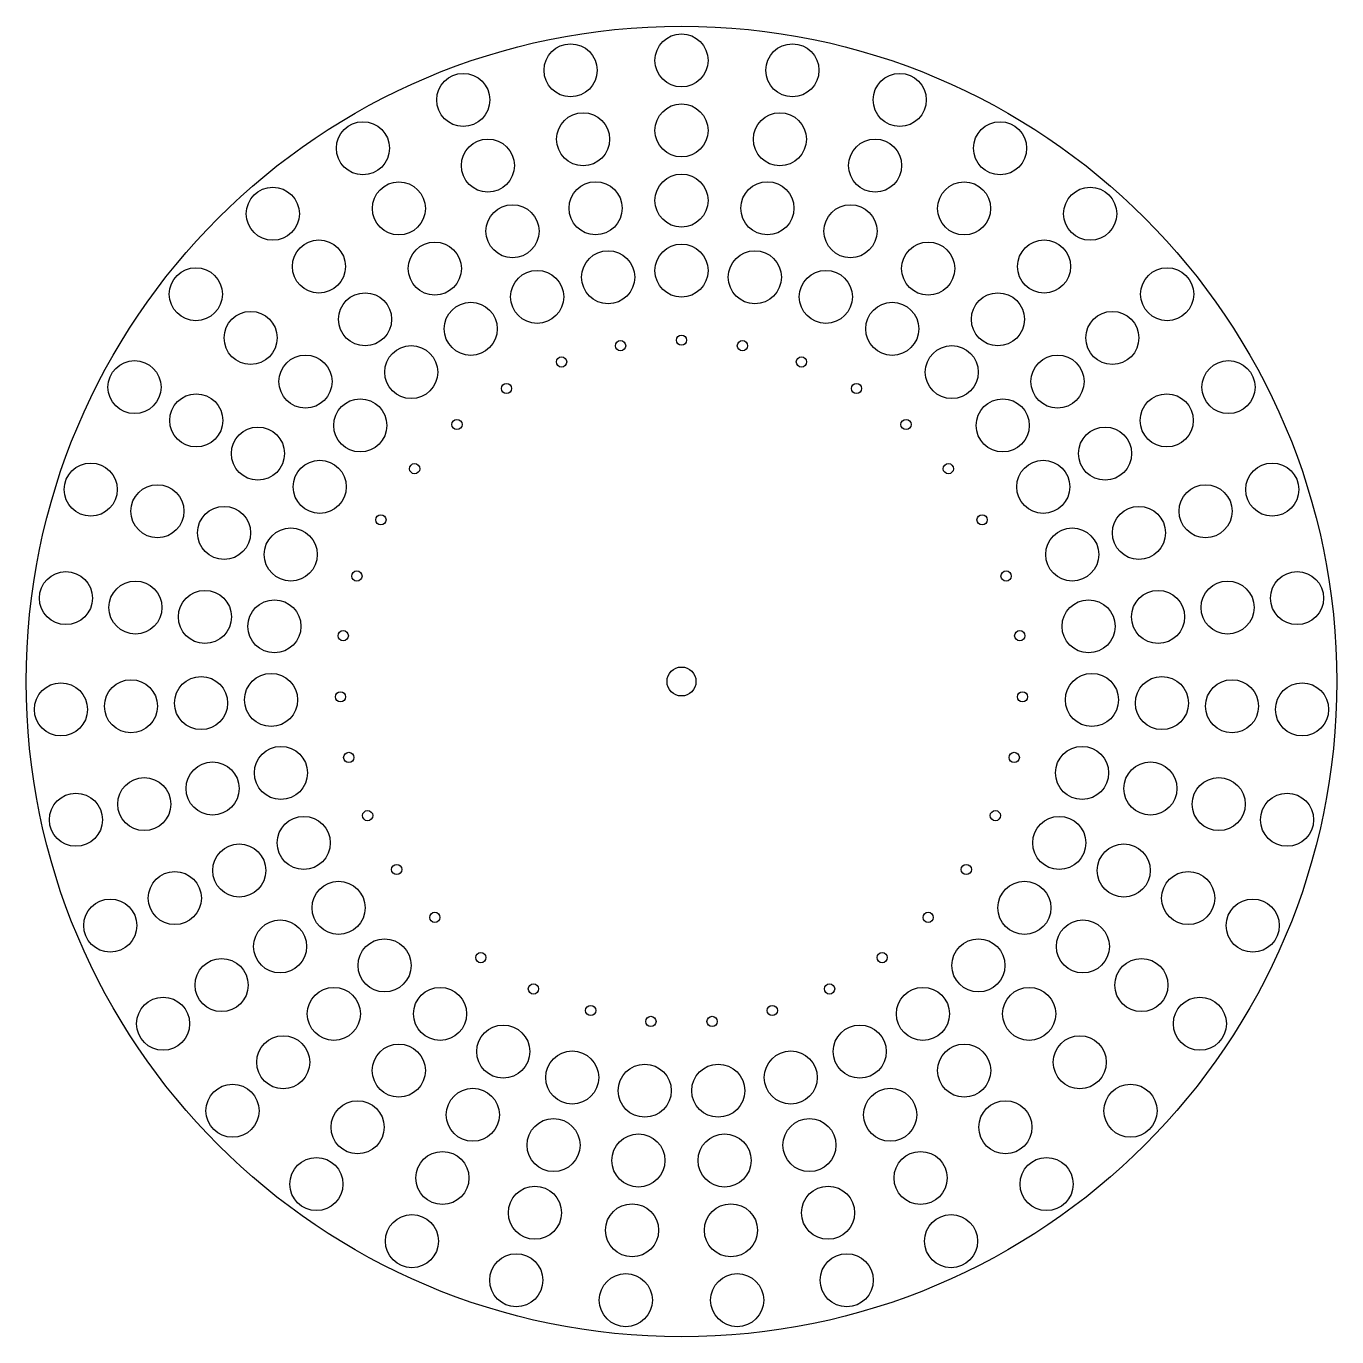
# Model space of a CAD drawing. Header units: millimetres. Extents: x -152 to 152, y -152 to 152.
import ezdxf

# ---------------------------------------------------------------- set-up
doc = ezdxf.new("R2010")
doc.units = ezdxf.units.MM
doc.layers.get('0').update_dxf_attribs({"linetype": 'CONTINUOUS'})

msp = doc.modelspace()

# ---------------------------------------------------------------- linework, layer by layer
for centre, radius in [((0, 0), 152.4), ((0, 144.46), 6.17), ((-25.79, 142.14), 6.17), ((25.79, 142.14), 6.17), ((-50.76, 135.25), 6.17), ((50.76, 135.25), 6.17), ((0, 128.16), 6.17), ((-22.88, 126.1), 6.17), ((22.88, 126.1), 6.17), ((-74.09, 124.01), 6.17), ((74.09, 124.01), 6.17), ((-45.03, 119.98), 6.17), ((45.03, 119.98), 6.17), ((-65.73, 110.02), 6.17), ((-19.97, 110.05), 6.17), ((0, 111.85), 6.17), ((19.97, 110.05), 6.17), ((65.73, 110.02), 6.17), ((-95.05, 108.79), 6.17), ((95.05, 108.79), 6.17), ((-39.3, 104.72), 6.17), ((39.3, 104.72), 6.17), ((-84.32, 96.51), 6.17), ((-57.37, 96.02), 6.17), ((0, 95.55), 6.17), ((57.37, 96.02), 6.17), ((84.32, 96.51), 6.17), ((-17.06, 94.01), 6.17), ((17.06, 94.01), 6.17), ((-112.95, 90.07), 6.17), ((-33.57, 89.45), 6.17), ((33.57, 89.45), 6.17), ((112.95, 90.07), 6.17), ((-73.59, 84.23), 6.17), ((73.59, 84.23), 6.17), ((-100.2, 79.9), 6.17), ((-49.01, 82.02), 6.17), ((49.01, 82.02), 6.17), ((100.2, 79.9), 6.17), ((-14.17, 78.1), 1.19), ((0, 79.38), 1.19), ((14.17, 78.1), 1.19), ((-62.86, 71.95), 6.17), ((62.86, 71.95), 6.17), ((-127.21, 68.46), 6.17), ((-87.45, 69.74), 6.17), ((-27.89, 74.31), 1.19), ((27.89, 74.31), 1.19), ((87.45, 69.74), 6.17), ((127.21, 68.46), 6.17), ((-40.71, 68.14), 1.19), ((40.71, 68.14), 1.19), ((-112.85, 60.73), 6.17), ((-74.7, 59.57), 6.17), ((74.7, 59.57), 6.17), ((112.85, 60.73), 6.17), ((-52.22, 59.78), 1.19), ((52.22, 59.78), 1.19), ((-98.5, 53), 6.17), ((98.5, 53), 6.17), ((-137.39, 44.64), 6.17), ((-84.14, 45.28), 6.17), ((-62.06, 49.49), 1.19), ((62.06, 49.49), 1.19), ((84.14, 45.28), 6.17), ((137.39, 44.64), 6.17), ((-121.88, 39.6), 6.17), ((121.88, 39.6), 6.17), ((-106.38, 34.56), 6.17), ((106.38, 34.56), 6.17), ((-69.9, 37.61), 1.19), ((69.9, 37.61), 1.19), ((-90.87, 29.53), 6.17), ((90.87, 29.53), 6.17), ((-143.16, 19.39), 6.17), ((-75.49, 24.53), 1.19), ((75.49, 24.53), 1.19), ((143.16, 19.39), 6.17), ((-127, 17.2), 6.17), ((127, 17.2), 6.17), ((-110.84, 15.01), 6.17), ((-94.68, 12.83), 6.17), ((94.68, 12.83), 6.17), ((110.84, 15.01), 6.17), ((-78.66, 10.65), 1.19), ((78.66, 10.65), 1.19), ((0, 0), 3.37), ((-128.03, -5.75), 6.17), ((-111.74, -5.02), 6.17), ((-95.45, -4.29), 6.17), ((95.45, -4.29), 6.17), ((111.74, -5.02), 6.17), ((128.03, -5.75), 6.17), ((-144.32, -6.48), 6.17), ((-79.3, -3.56), 1.19), ((79.3, -3.56), 1.19), ((144.32, -6.48), 6.17), ((-93.15, -21.26), 6.17), ((93.15, -21.26), 6.17), ((-77.38, -17.66), 1.19), ((77.38, -17.66), 1.19), ((-109.05, -24.89), 6.17), ((109.05, -24.89), 6.17), ((-124.94, -28.52), 6.17), ((124.94, -28.52), 6.17), ((-140.84, -32.15), 6.17), ((140.84, -32.15), 6.17), ((-72.99, -31.2), 1.19), ((72.99, -31.2), 1.19), ((-87.86, -37.55), 6.17), ((87.86, -37.55), 6.17), ((-102.85, -43.96), 6.17), ((102.85, -43.96), 6.17), ((-66.24, -43.73), 1.19), ((66.24, -43.73), 1.19), ((-117.84, -50.37), 6.17), ((117.84, -50.37), 6.17), ((-79.74, -52.64), 6.17), ((79.74, -52.64), 6.17), ((-132.84, -56.78), 6.17), ((132.84, -56.78), 6.17), ((-57.37, -54.85), 1.19), ((57.37, -54.85), 1.19), ((-93.35, -61.62), 6.17), ((93.35, -61.62), 6.17), ((-69.06, -66.03), 6.17), ((69.06, -66.03), 6.17), ((-46.66, -64.22), 1.19), ((46.66, -64.22), 1.19), ((-106.96, -70.6), 6.17), ((106.96, -70.6), 6.17), ((-80.85, -77.3), 6.17), ((-56.16, -77.3), 6.17), ((-34.44, -71.51), 1.19), ((34.44, -71.51), 1.19), ((56.16, -77.3), 6.17), ((80.85, -77.3), 6.17), ((-120.56, -79.58), 6.17), ((-21.12, -76.51), 1.19), ((21.12, -76.51), 1.19), ((120.56, -79.58), 6.17), ((-7.12, -79.06), 1.19), ((7.12, -79.06), 1.19), ((-41.46, -86.08), 6.17), ((41.46, -86.08), 6.17), ((-92.63, -88.56), 6.17), ((-65.74, -90.49), 6.17), ((65.74, -90.49), 6.17), ((92.63, -88.56), 6.17), ((-25.42, -92.1), 6.17), ((25.42, -92.1), 6.17), ((-8.56, -95.16), 6.17), ((8.56, -95.16), 6.17), ((-104.42, -99.83), 6.17), ((104.42, -99.83), 6.17), ((-75.33, -103.68), 6.17), ((-48.53, -100.77), 6.17), ((48.53, -100.77), 6.17), ((75.33, -103.68), 6.17), ((-29.76, -107.82), 6.17), ((29.76, -107.82), 6.17), ((-10.03, -111.4), 6.17), ((10.03, -111.4), 6.17), ((-55.61, -115.47), 6.17), ((55.61, -115.47), 6.17), ((-84.91, -116.87), 6.17), ((84.91, -116.87), 6.17), ((-34.09, -123.54), 6.17), ((34.09, -123.54), 6.17), ((-11.49, -127.64), 6.17), ((11.49, -127.64), 6.17), ((-62.68, -130.16), 6.17), ((62.68, -130.16), 6.17), ((-38.43, -139.26), 6.17), ((38.43, -139.26), 6.17), ((-12.95, -143.88), 6.17), ((12.95, -143.88), 6.17)]:
    msp.add_circle(centre, radius)

doc.saveas('drawing.dxf')
